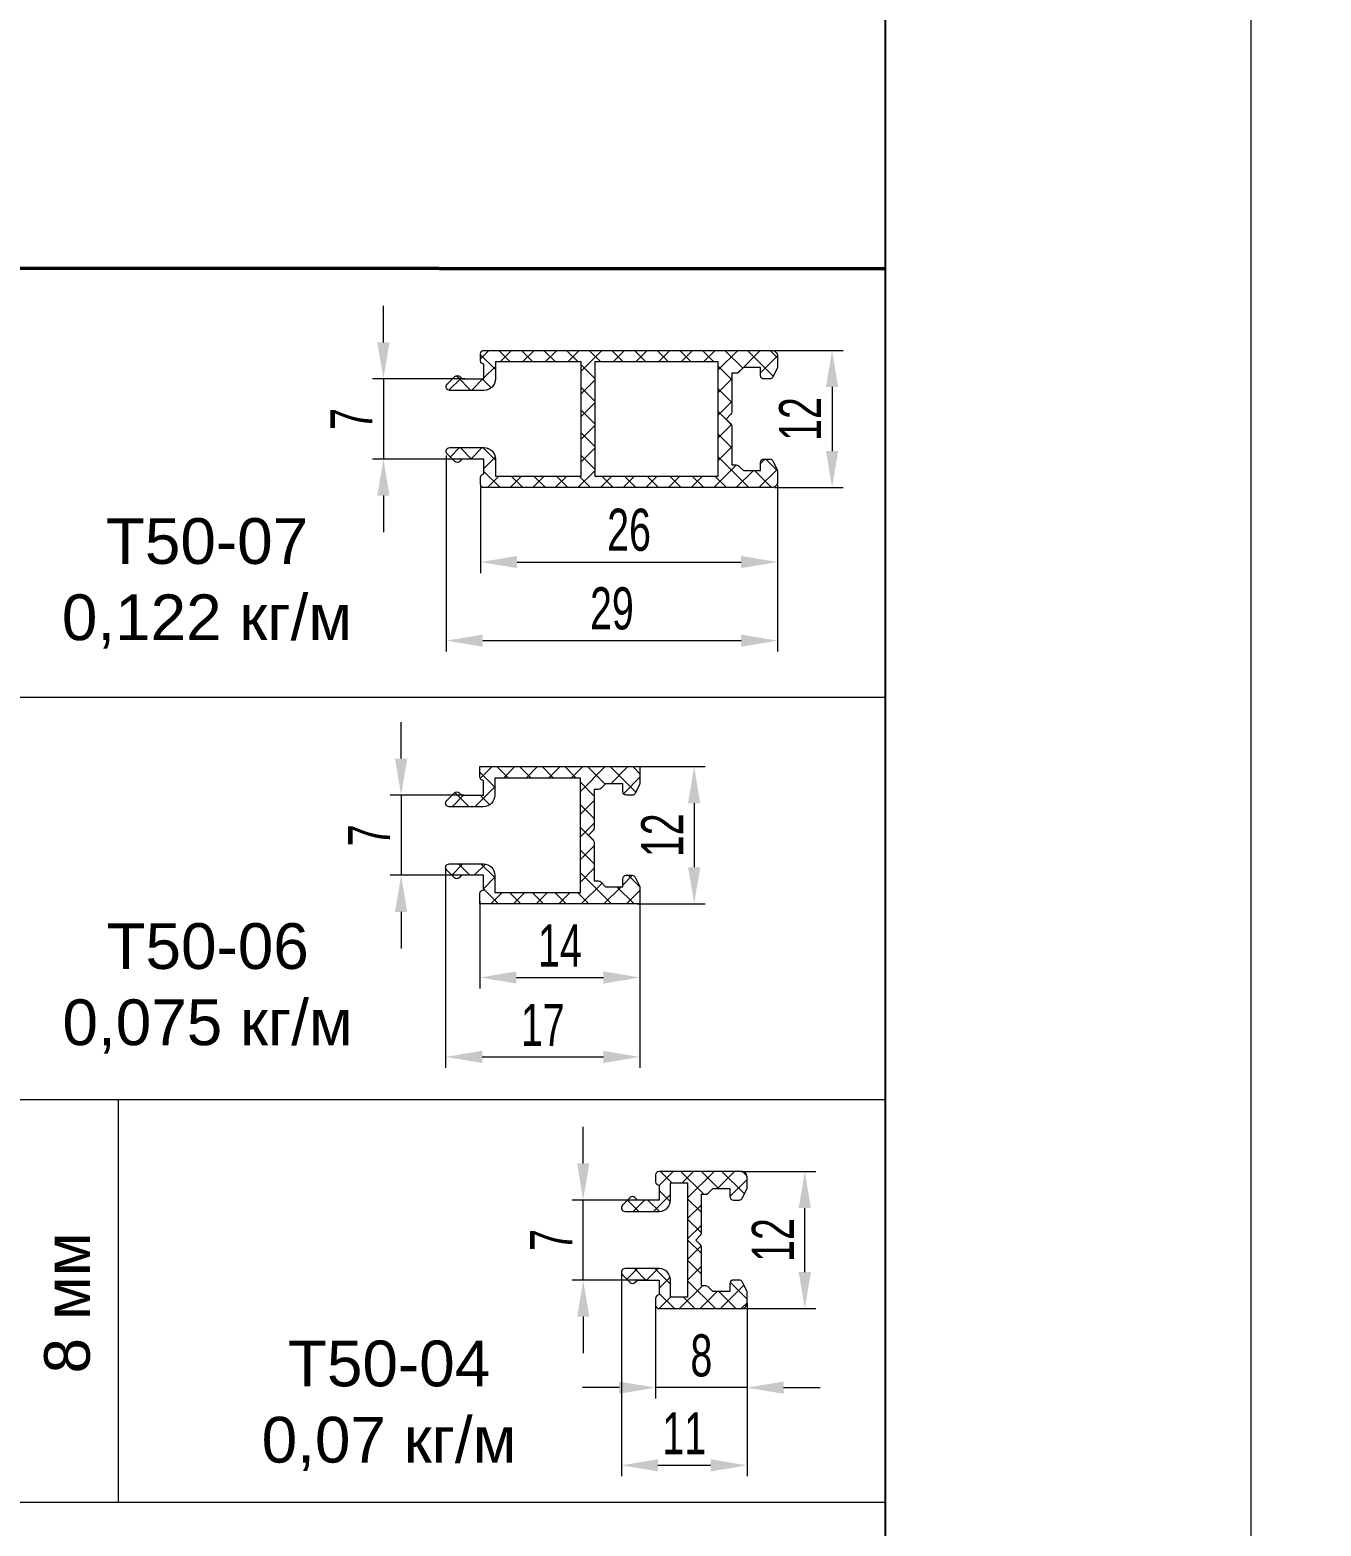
# Model space of a CAD drawing. Extents: x -37 to 4620, y -49 to 348.
# Drawn here: x 3713.2 to 3783.8, y 49.7 to 131.5 of the extents above; entities that cross this region are included whole.
import ezdxf

# ---------------------------------------------------------------- set-up
doc = ezdxf.new("R2010")
doc.units = 0
doc.header["$LTSCALE"] = 5
doc.layers.get('0').update_dxf_attribs({"linetype": 'CONTINUOUS', "lineweight": 30})
doc.layers.get('DEFPOINTS').update_dxf_attribs({"linetype": 'CONTINUOUS'})
for name, color, linetype, lineweight in [('Dimentions', 5, 'CONTINUOUS', 15), ('Рамки', 1, 'CONTINUOUS', 15), ('Текстовый', 7, 'CONTINUOUS', 9), ('Уплотнители', 1, 'CONTINUOUS', 20), ('Штриховка', 1, 'CONTINUOUS', 5)]:
    doc.layers.add(name, color=color, linetype=linetype, lineweight=lineweight)
doc.layers.add('Скрытые', color=14, linetype='CONTINUOUS', plot=False)
doc.styles.add('style23', font='russ.shx', dxfattribs={"width": 0.7, "height": 2.3})
doc.styles.add('Каталожный', font='arial.ttf', dxfattribs={"height": 2.5})
doc.dimstyles.new('MX2', dxfattribs={"dimtxt": 2.3, "dimasz": 2, "dimexe": 0.6, "dimexo": 0, "dimgap": 0.6, "dimtad": 1, "dimdec": 1, "dimlfac": 2, "dimdsep": 46, "dimtxsty": 'style23', "dimcen": 0, "dimclrd": 256, "dimclre": 256, "dimclrt": 256, "dimaunit": 1, "dimadec": 1, "dimazin": 2, "dimtfac": 1, "dimtdec": 1, "dimtmove": 0, "dimatfit": 3, "dimfxl": 1, "dimtolj": 1, "dimtzin": 0, "dimlwd": -1, "dimlwe": -1, "dimarcsym": 0})

# ---------------------------------------------------------------- blocks, each defined once
blk = doc.blocks.new('*D338')
at = {"layer": 'DEFPOINTS', "color": 0, "transparency": 16777216}
for p in [(3752.11, 69.07), (3755.579, 69.07), (3752.11, 61.57)]:
    blk.add_point(p, dxfattribs=at)
at = {"layer": 'Dimentions', "transparency": 16777216}
for p, q in [((3752.11, 69.07), (3756.179, 69.07)), ((3755.579, 63.57), (3755.579, 67.07)), ((3752.11, 61.57), (3756.179, 61.57))]:
    blk.add_line(p, q, dxfattribs=at)
for points in [[(3755.246, 67.07), (3755.913, 67.07), (3755.579, 69.07)], [(3755.246, 63.57), (3755.913, 63.57), (3755.579, 61.57)]]:
    blk.add_solid(points, dxfattribs=at)
at = {"layer": 'Dimentions', "transparency": 16777216, "insert": (3753.829, 65.32), "char_height": 2.3, "attachment_point": 5, "rotation": 90, "style": 'style23'}
blk.add_mtext('\\A1;12', dxfattribs=at)
blk = doc.blocks.new('*D339')
at = {"layer": 'DEFPOINTS', "color": 0, "transparency": 16777216}
for p in [(3747.422, 61.758), (3752.422, 61.883), (3747.422, 57.251)]:
    blk.add_point(p, dxfattribs=at)
at = {"layer": 'Dimentions', "transparency": 16777216}
for p, q in [((3747.422, 61.758), (3747.422, 56.651)), ((3752.422, 61.883), (3752.422, 56.651)), ((3745.422, 57.251), (3743.422, 57.251)), ((3752.422, 57.251), (3747.422, 57.251)), ((3754.422, 57.251), (3756.422, 57.251))]:
    blk.add_line(p, q, dxfattribs=at)
for points in [[(3745.422, 57.585), (3745.422, 56.918), (3747.422, 57.251)], [(3754.422, 57.585), (3754.422, 56.918), (3752.422, 57.251)]]:
    blk.add_solid(points, dxfattribs=at)
at = {"layer": 'Dimentions', "transparency": 16777216, "insert": (3749.922, 59.001), "char_height": 2.3, "attachment_point": 5, "style": 'style23'}
blk.add_mtext('\\A1;8', dxfattribs=at)
blk = doc.blocks.new('*D293')
at = {"layer": 'DEFPOINTS', "color": 0, "transparency": 16777216}
for p in [(3743.458, 67.508), (3747.016, 67.508), (3747.016, 63.133)]:
    blk.add_point(p, dxfattribs=at)
at = {"layer": 'Dimentions', "transparency": 16777216}
for p, q in [((3743.458, 69.508), (3743.458, 71.508)), ((3747.016, 67.508), (3742.858, 67.508)), ((3743.458, 63.133), (3743.458, 67.508)), ((3747.016, 63.133), (3742.858, 63.133)), ((3743.458, 61.133), (3743.458, 59.133))]:
    blk.add_line(p, q, dxfattribs=at)
for points in [[(3743.125, 69.508), (3743.792, 69.508), (3743.458, 67.508)], [(3743.125, 61.133), (3743.792, 61.133), (3743.458, 63.133)]]:
    blk.add_solid(points, dxfattribs=at)
at = {"layer": 'Dimentions', "transparency": 16777216, "insert": (3741.708, 65.32), "char_height": 2.3, "attachment_point": 5, "rotation": 90, "style": 'style23'}
blk.add_mtext('\\A1;7', dxfattribs=at)
blk = doc.blocks.new('*D294')
at = {"layer": 'DEFPOINTS', "color": 0, "transparency": 16777216}
for p in [(3745.547, 63.56), (3752.422, 61.883), (3745.547, 53.005)]:
    blk.add_point(p, dxfattribs=at)
at = {"layer": 'Dimentions', "transparency": 16777216}
for p, q in [((3745.547, 63.56), (3745.547, 52.405)), ((3752.422, 61.883), (3752.422, 52.405)), ((3750.422, 53.005), (3747.547, 53.005))]:
    blk.add_line(p, q, dxfattribs=at)
for points in [[(3747.547, 53.338), (3747.547, 52.671), (3745.547, 53.005)], [(3750.422, 53.338), (3750.422, 52.671), (3752.422, 53.005)]]:
    blk.add_solid(points, dxfattribs=at)
at = {"layer": 'Dimentions', "transparency": 16777216, "insert": (3748.985, 54.755), "char_height": 2.3, "attachment_point": 5, "style": 'style23'}
blk.add_mtext('\\A1;11', dxfattribs=at)
blk = doc.blocks.new('*D308')
at = {"layer": 'DEFPOINTS', "color": 0, "transparency": 16777216}
for p in [(3736.98, 112.386), (3732.532, 108.011), (3736.98, 108.011)]:
    blk.add_point(p, dxfattribs=at)
at = {"layer": 'Dimentions', "transparency": 16777216}
for p, q in [((3732.532, 114.386), (3732.532, 116.386)), ((3736.98, 112.386), (3731.932, 112.386)), ((3732.532, 112.386), (3732.532, 108.011)), ((3736.98, 108.011), (3731.932, 108.011)), ((3732.532, 106.011), (3732.532, 104.011))]:
    blk.add_line(p, q, dxfattribs=at)
for points in [[(3732.198, 114.386), (3732.865, 114.386), (3732.532, 112.386)], [(3732.198, 106.011), (3732.865, 106.011), (3732.532, 108.011)]]:
    blk.add_solid(points, dxfattribs=at)
at = {"layer": 'Dimentions', "transparency": 16777216, "insert": (3730.782, 110.198), "char_height": 2.3, "attachment_point": 5, "rotation": 90, "style": 'style23'}
blk.add_mtext('\\A1;7', dxfattribs=at)
blk = doc.blocks.new('*D309')
at = {"layer": 'DEFPOINTS', "color": 0, "transparency": 16777216}
for p in [(3737.842, 106.605), (3754.092, 106.605), (3754.092, 102.379)]:
    blk.add_point(p, dxfattribs=at)
at = {"layer": 'Dimentions', "transparency": 16777216}
for p, q in [((3737.842, 106.605), (3737.842, 101.779)), ((3754.092, 106.605), (3754.092, 101.779)), ((3739.842, 102.379), (3752.092, 102.379))]:
    blk.add_line(p, q, dxfattribs=at)
for points in [[(3739.842, 102.713), (3739.842, 102.046), (3737.842, 102.379)], [(3752.092, 102.713), (3752.092, 102.046), (3754.092, 102.379)]]:
    blk.add_solid(points, dxfattribs=at)
at = {"layer": 'Dimentions', "transparency": 16777216, "insert": (3745.967, 104.129), "char_height": 2.3, "attachment_point": 5, "style": 'style23'}
blk.add_mtext('\\A1;26', dxfattribs=at)
blk = doc.blocks.new('*D310')
at = {"layer": 'DEFPOINTS', "color": 0, "transparency": 16777216}
for p in [(3735.967, 108.198), (3754.092, 106.605), (3754.092, 98.083)]:
    blk.add_point(p, dxfattribs=at)
at = {"layer": 'Dimentions', "transparency": 16777216}
for p, q in [((3735.967, 108.198), (3735.967, 97.483)), ((3754.092, 106.605), (3754.092, 97.483)), ((3737.967, 98.083), (3752.092, 98.083))]:
    blk.add_line(p, q, dxfattribs=at)
for points in [[(3737.967, 98.416), (3737.967, 97.749), (3735.967, 98.083)], [(3752.092, 98.416), (3752.092, 97.749), (3754.092, 98.083)]]:
    blk.add_solid(points, dxfattribs=at)
at = {"layer": 'Dimentions', "transparency": 16777216, "insert": (3745.029, 99.833), "char_height": 2.3, "attachment_point": 5, "style": 'style23'}
blk.add_mtext('\\A1;29', dxfattribs=at)
blk = doc.blocks.new('*D311')
at = {"layer": 'DEFPOINTS', "color": 0, "transparency": 16777216}
for p in [(3753.935, 113.948), (3753.935, 106.448), (3757.07, 106.448)]:
    blk.add_point(p, dxfattribs=at)
at = {"layer": 'Dimentions', "transparency": 16777216}
for p, q in [((3753.935, 113.948), (3757.67, 113.948)), ((3757.07, 111.948), (3757.07, 108.448)), ((3753.935, 106.448), (3757.67, 106.448))]:
    blk.add_line(p, q, dxfattribs=at)
for points in [[(3756.737, 111.948), (3757.403, 111.948), (3757.07, 113.948)], [(3756.737, 108.448), (3757.403, 108.448), (3757.07, 106.448)]]:
    blk.add_solid(points, dxfattribs=at)
at = {"layer": 'Dimentions', "transparency": 16777216, "insert": (3755.32, 110.198), "char_height": 2.3, "attachment_point": 5, "rotation": 90, "style": 'style23'}
blk.add_mtext('\\A1;12', dxfattribs=at)
blk = doc.blocks.new('*D312')
at = {"layer": 'DEFPOINTS', "color": 0, "transparency": 16777216}
for p in [(3736.948, 89.633), (3733.5, 85.258), (3736.948, 85.258)]:
    blk.add_point(p, dxfattribs=at)
at = {"layer": 'Dimentions', "transparency": 16777216}
for p, q in [((3733.5, 91.633), (3733.5, 93.633)), ((3736.948, 89.633), (3732.9, 89.633)), ((3733.5, 89.633), (3733.5, 85.258)), ((3736.948, 85.258), (3732.9, 85.258)), ((3733.5, 83.258), (3733.5, 81.258))]:
    blk.add_line(p, q, dxfattribs=at)
for points in [[(3733.166, 91.633), (3733.833, 91.633), (3733.5, 89.633)], [(3733.166, 83.258), (3733.833, 83.258), (3733.5, 85.258)]]:
    blk.add_solid(points, dxfattribs=at)
at = {"layer": 'Dimentions', "transparency": 16777216, "insert": (3731.75, 87.446), "char_height": 2.3, "attachment_point": 5, "rotation": 90, "style": 'style23'}
blk.add_mtext('\\A1;7', dxfattribs=at)
blk = doc.blocks.new('*D313')
at = {"layer": 'DEFPOINTS', "color": 0, "transparency": 16777216}
for p in [(3737.81, 83.852), (3746.56, 83.852), (3746.56, 79.67)]:
    blk.add_point(p, dxfattribs=at)
at = {"layer": 'Dimentions', "transparency": 16777216}
for p, q in [((3737.81, 83.852), (3737.81, 79.07)), ((3746.56, 83.852), (3746.56, 79.07)), ((3739.81, 79.67), (3744.56, 79.67))]:
    blk.add_line(p, q, dxfattribs=at)
for points in [[(3739.81, 80.004), (3739.81, 79.337), (3737.81, 79.67)], [(3744.56, 80.004), (3744.56, 79.337), (3746.56, 79.67)]]:
    blk.add_solid(points, dxfattribs=at)
at = {"layer": 'Dimentions', "transparency": 16777216, "insert": (3742.185, 81.42), "char_height": 2.3, "attachment_point": 5, "style": 'style23'}
blk.add_mtext('\\A1;14', dxfattribs=at)
blk = doc.blocks.new('*D314')
at = {"layer": 'DEFPOINTS', "color": 0, "transparency": 16777216}
for p in [(3735.935, 85.685), (3746.56, 83.852), (3746.56, 75.33)]:
    blk.add_point(p, dxfattribs=at)
at = {"layer": 'Dimentions', "transparency": 16777216}
for p, q in [((3735.935, 85.685), (3735.935, 74.73)), ((3746.56, 83.852), (3746.56, 74.73)), ((3737.935, 75.33), (3744.56, 75.33))]:
    blk.add_line(p, q, dxfattribs=at)
for points in [[(3737.935, 75.663), (3737.935, 74.997), (3735.935, 75.33)], [(3744.56, 75.663), (3744.56, 74.997), (3746.56, 75.33)]]:
    blk.add_solid(points, dxfattribs=at)
at = {"layer": 'Dimentions', "transparency": 16777216, "insert": (3741.247, 77.08), "char_height": 2.3, "attachment_point": 5, "style": 'style23'}
blk.add_mtext('\\A1;17', dxfattribs=at)
blk = doc.blocks.new('*D315')
at = {"layer": 'DEFPOINTS', "color": 0, "transparency": 16777216}
for p in [(3746.403, 91.196), (3746.403, 83.696), (3749.528, 83.696)]:
    blk.add_point(p, dxfattribs=at)
at = {"layer": 'Dimentions', "transparency": 16777216}
for p, q in [((3746.403, 91.196), (3750.128, 91.196)), ((3749.528, 89.196), (3749.528, 85.696)), ((3746.403, 83.696), (3750.128, 83.696))]:
    blk.add_line(p, q, dxfattribs=at)
for points in [[(3749.195, 89.196), (3749.861, 89.196), (3749.528, 91.196)], [(3749.195, 85.696), (3749.861, 85.696), (3749.528, 83.696)]]:
    blk.add_solid(points, dxfattribs=at)
at = {"layer": 'Dimentions', "transparency": 16777216, "insert": (3747.778, 87.446), "char_height": 2.3, "attachment_point": 5, "rotation": 90, "style": 'style23'}
blk.add_mtext('\\A1;12', dxfattribs=at)

msp = doc.modelspace()

# ---------------------------------------------------------------- hatches: boundary and pattern name
at = {"layer": 'Штриховка', "lineweight": 5}
h = msp.add_hatch(dxfattribs=at)
h.set_pattern_fill('ANSI37', color=256, scale=7, angle=90, style=0)
h.set_pattern_definition([(135, (-3385.9753, 2480.8167), (-0.61871843, -0.61871843), []), (225, (-3385.9753, 2480.8167), (0.61871843, -0.61871843), [])])
h.paths.add_polyline_path([(3744.092, 113.323), (3744.092, 107.073), (3750.842, 107.073), (3750.842, 113.323)], flags=16)
edge = h.paths.add_edge_path()
edge.add_line((3743.342, 113.323), (3738.654, 113.323))
edge.add_line((3738.654, 113.323), (3738.654, 112.386))
edge.add_arc((3738.029, 112.386), 0.625, -90, 0, ccw=False)
edge.add_line((3738.029, 111.761), (3736.165, 111.761))
edge.add_arc((3736.165, 111.959), 0.198, 135, 270, ccw=False)
edge.add_line((3736.025, 112.099), (3736.444, 112.518))
edge.add_arc((3736.576, 112.386), 0.188, 45, 135, ccw=False)
edge.add_line((3736.709, 112.518), (3736.842, 112.386))
edge.add_line((3736.842, 112.386), (3738.029, 112.386))
edge.add_line((3738.029, 112.386), (3738.029, 113.198))
edge.add_arc((3738.029, 113.386), 0.188, 180, 270, ccw=False)
edge.add_line((3737.842, 113.386), (3737.842, 113.761))
edge.add_arc((3738.029, 113.761), 0.187, 90, 180, ccw=False)
edge.add_line((3738.029, 113.948), (3753.779, 113.948))
edge.add_arc((3753.779, 113.636), 0.312, 0, 90, ccw=False)
edge.add_line((3754.092, 113.636), (3754.092, 113.055))
edge.add_arc((3753.904, 113.055), 0.188, -26.56505, 0, ccw=False)
edge.add_line((3754.072, 112.971), (3753.831, 112.49))
edge.add_arc((3753.663, 112.573), 0.188, 270, 333.43495, ccw=False)
edge.add_line((3753.663, 112.386), (3753.342, 112.386))
edge.add_arc((3753.342, 112.573), 0.188, 180, 270, ccw=False)
edge.add_line((3753.154, 112.573), (3753.154, 113.011))
edge.add_line((3753.154, 113.011), (3752.217, 113.011))
edge.add_line((3752.217, 113.011), (3751.959, 112.753))
edge.add_arc((3751.826, 112.886), 0.188, 270, 315, ccw=False)
edge.add_line((3751.826, 112.698), (3751.592, 112.698))
edge.add_line((3751.592, 112.698), (3751.592, 110.589))
edge.add_arc((3751.404, 110.589), 0.187, -45, 0, ccw=False)
edge.add_line((3751.537, 110.456), (3751.279, 110.198))
edge.add_line((3751.279, 110.198), (3751.537, 109.941))
edge.add_arc((3751.404, 109.808), 0.188, 0, 45, ccw=False)
edge.add_line((3751.592, 109.808), (3751.592, 107.698))
edge.add_line((3751.592, 107.698), (3751.826, 107.698))
edge.add_arc((3751.826, 107.511), 0.188, 45, 90, ccw=False)
edge.add_line((3751.959, 107.643), (3752.217, 107.386))
edge.add_line((3752.217, 107.386), (3753.154, 107.386))
edge.add_line((3753.154, 107.386), (3753.154, 107.823))
edge.add_arc((3753.342, 107.823), 0.188, 90, 180, ccw=False)
edge.add_line((3753.342, 108.011), (3753.663, 108.011))
edge.add_arc((3753.663, 107.823), 0.188, 26.56505, 90, ccw=False)
edge.add_line((3753.831, 107.907), (3754.072, 107.425))
edge.add_arc((3753.904, 107.342), 0.187, 0, 26.56505, ccw=False)
edge.add_line((3754.092, 107.342), (3754.092, 106.761))
edge.add_arc((3753.779, 106.761), 0.312, -90, 0, ccw=False)
edge.add_line((3753.779, 106.448), (3738.029, 106.448))
edge.add_arc((3738.029, 106.636), 0.188, 180, 270, ccw=False)
edge.add_line((3737.842, 106.636), (3737.842, 107.011))
edge.add_arc((3738.029, 107.011), 0.187, 90, 180, ccw=False)
edge.add_line((3738.029, 107.198), (3738.029, 108.011))
edge.add_line((3738.029, 108.011), (3736.842, 108.011))
edge.add_line((3736.842, 108.011), (3736.709, 107.878))
edge.add_arc((3736.576, 108.011), 0.188, 225, 315, ccw=False)
edge.add_line((3736.444, 107.878), (3736.025, 108.298))
edge.add_arc((3736.165, 108.438), 0.198, 90, 225, ccw=False)
edge.add_line((3736.165, 108.636), (3738.029, 108.636))
edge.add_arc((3738.029, 108.011), 0.625, 0, 90, ccw=False)
edge.add_line((3738.654, 108.011), (3738.654, 107.073))
edge.add_line((3738.654, 107.073), (3743.342, 107.073))
edge.add_line((3743.342, 107.073), (3743.342, 113.323))
h = msp.add_hatch(dxfattribs=at)
h.set_pattern_fill('ANSI37', color=256, scale=7, angle=90, style=0)
h.set_pattern_definition([(135, (-3393.9753, 2480.8167), (-0.61871843, -0.61871843), []), (225, (-3393.9753, 2480.8167), (0.61871843, -0.61871843), [])])
edge = h.paths.add_edge_path()
edge.add_line((3743.747, 87.446), (3744.005, 87.188))
edge.add_arc((3743.872, 87.056), 0.187, 0, 45, ccw=False)
edge.add_line((3744.06, 87.056), (3744.06, 84.946))
edge.add_line((3744.06, 84.946), (3744.294, 84.946))
edge.add_arc((3744.294, 84.758), 0.188, 45, 90, ccw=False)
edge.add_line((3744.427, 84.891), (3744.685, 84.633))
edge.add_line((3744.685, 84.633), (3745.622, 84.633))
edge.add_line((3745.622, 84.633), (3745.622, 85.071))
edge.add_arc((3745.81, 85.071), 0.187, 90, 180, ccw=False)
edge.add_line((3745.81, 85.258), (3746.131, 85.258))
edge.add_arc((3746.131, 85.071), 0.188, 26.56505, 90, ccw=False)
edge.add_line((3746.299, 85.155), (3746.54, 84.673))
edge.add_arc((3746.372, 84.589), 0.187, 0, 26.56505, ccw=False)
edge.add_line((3746.56, 84.589), (3746.56, 83.696))
edge.add_line((3746.56, 83.696), (3737.81, 83.696))
edge.add_line((3737.81, 83.696), (3737.81, 84.258))
edge.add_arc((3737.997, 84.258), 0.188, 90, 180, ccw=False)
edge.add_line((3737.997, 84.446), (3737.997, 85.258))
edge.add_line((3737.997, 85.258), (3736.81, 85.258))
edge.add_line((3736.81, 85.258), (3736.677, 85.126))
edge.add_arc((3736.544, 85.258), 0.187, 225, 315, ccw=False)
edge.add_line((3736.412, 85.126), (3735.993, 85.545))
edge.add_arc((3736.133, 85.685), 0.198, 90, 225, ccw=False)
edge.add_line((3736.133, 85.883), (3737.997, 85.883))
edge.add_arc((3737.997, 85.258), 0.625, 0, 90, ccw=False)
edge.add_line((3738.622, 85.258), (3738.622, 84.321))
edge.add_line((3738.622, 84.321), (3743.31, 84.321))
edge.add_line((3743.31, 84.321), (3743.31, 90.571))
edge.add_line((3743.31, 90.571), (3738.622, 90.571))
edge.add_line((3738.622, 90.571), (3738.622, 89.633))
edge.add_arc((3737.997, 89.633), 0.625, -90, 0, ccw=False)
edge.add_line((3737.997, 89.008), (3736.133, 89.008))
edge.add_arc((3736.133, 89.207), 0.198, 135, 270, ccw=False)
edge.add_line((3735.993, 89.347), (3736.412, 89.766))
edge.add_arc((3736.544, 89.633), 0.187, 45, 135, ccw=False)
edge.add_line((3736.677, 89.766), (3736.81, 89.633))
edge.add_line((3736.81, 89.633), (3737.997, 89.633))
edge.add_line((3737.997, 89.633), (3737.997, 90.446))
edge.add_arc((3737.997, 90.633), 0.187, 180, 270, ccw=False)
edge.add_line((3737.81, 90.633), (3737.81, 91.196))
edge.add_line((3737.81, 91.196), (3746.56, 91.196))
edge.add_line((3746.56, 91.196), (3746.56, 90.303))
edge.add_arc((3746.372, 90.303), 0.188, -26.56505, 0, ccw=False)
edge.add_line((3746.54, 90.219), (3746.299, 89.737))
edge.add_arc((3746.131, 89.821), 0.188, 270, 333.43495, ccw=False)
edge.add_line((3746.131, 89.633), (3745.81, 89.633))
edge.add_arc((3745.81, 89.821), 0.187, 180, 270, ccw=False)
edge.add_line((3745.622, 89.821), (3745.622, 90.258))
edge.add_line((3745.622, 90.258), (3744.685, 90.258))
edge.add_line((3744.685, 90.258), (3744.427, 90.001))
edge.add_arc((3744.294, 90.133), 0.188, 270, 315, ccw=False)
edge.add_line((3744.294, 89.946), (3744.06, 89.946))
edge.add_line((3744.06, 89.946), (3744.06, 87.836))
edge.add_arc((3743.872, 87.836), 0.188, 315, 360, ccw=False)
edge.add_line((3744.005, 87.704), (3743.747, 87.446))
h = msp.add_hatch(dxfattribs=at)
h.set_pattern_fill('ANSI37', color=256, scale=0.25, angle=90, style=0)
h.set_pattern_definition([(135, (3793.489, -271.9638), (-0.561266, -0.561266), []), (225, (3793.489, -271.9638), (0.561266, -0.561266), [])])
edge = h.paths.add_edge_path()
edge.add_line((3749.61, 65.32), (3749.868, 65.578))
edge.add_arc((3749.735, 65.711), 0.188, 315, 360)
edge.add_line((3749.922, 65.711), (3749.922, 67.82))
edge.add_line((3749.922, 67.82), (3750.157, 67.82))
edge.add_arc((3750.157, 68.008), 0.187, 270, 315)
edge.add_line((3750.29, 67.875), (3750.547, 68.133))
edge.add_line((3750.547, 68.133), (3751.485, 68.133))
edge.add_line((3751.485, 68.133), (3751.485, 67.695))
edge.add_arc((3751.672, 67.695), 0.188, 180, 270)
edge.add_line((3751.672, 67.508), (3751.994, 67.508))
edge.add_arc((3751.994, 67.695), 0.187, 270, 333.43495)
edge.add_line((3752.162, 67.612), (3752.403, 68.093))
edge.add_arc((3752.235, 68.177), 0.188, 333.43495, 360)
edge.add_line((3752.422, 68.177), (3752.422, 68.758))
edge.add_arc((3752.11, 68.758), 0.312, 360, 450)
edge.add_line((3752.11, 69.07), (3747.61, 69.07))
edge.add_arc((3747.61, 68.883), 0.187, 90, 180)
edge.add_line((3747.422, 68.883), (3747.422, 68.508))
edge.add_arc((3747.61, 68.508), 0.187, 180, 270)
edge.add_line((3747.61, 68.32), (3747.61, 67.508))
edge.add_line((3747.61, 67.508), (3746.422, 67.508))
edge.add_line((3746.422, 67.508), (3746.29, 67.64))
edge.add_arc((3746.157, 67.508), 0.188, 405, 495)
edge.add_line((3746.025, 67.64), (3745.605, 67.221))
edge.add_arc((3745.746, 67.081), 0.198, 135, 270)
edge.add_line((3745.746, 66.883), (3747.61, 66.883))
edge.add_arc((3747.61, 67.508), 0.625, 270, 360)
edge.add_line((3748.235, 67.508), (3748.235, 68.445))
edge.add_line((3748.235, 68.445), (3749.172, 68.445))
edge.add_line((3749.172, 68.445), (3749.172, 62.195))
edge.add_line((3749.172, 62.195), (3748.235, 62.195))
edge.add_line((3748.235, 62.195), (3748.235, 63.133))
edge.add_arc((3747.61, 63.133), 0.625, 360, 450)
edge.add_line((3747.61, 63.758), (3745.746, 63.758))
edge.add_arc((3745.746, 63.56), 0.198, 90, 225)
edge.add_line((3745.605, 63.42), (3746.025, 63))
edge.add_arc((3746.157, 63.133), 0.187, 225, 315)
edge.add_line((3746.29, 63), (3746.422, 63.133))
edge.add_line((3746.422, 63.133), (3747.61, 63.133))
edge.add_line((3747.61, 63.133), (3747.61, 62.32))
edge.add_arc((3747.61, 62.133), 0.188, 90, 180)
edge.add_line((3747.422, 62.133), (3747.422, 61.758))
edge.add_arc((3747.61, 61.758), 0.188, 180, 270)
edge.add_line((3747.61, 61.57), (3752.11, 61.57))
edge.add_arc((3752.11, 61.883), 0.312, 270, 360)
edge.add_line((3752.422, 61.883), (3752.422, 62.464))
edge.add_arc((3752.235, 62.464), 0.187, 360, 386.56505)
edge.add_line((3752.403, 62.547), (3752.162, 63.029))
edge.add_arc((3751.994, 62.945), 0.187, 386.56505, 450)
edge.add_line((3751.994, 63.133), (3751.672, 63.133))
edge.add_arc((3751.672, 62.945), 0.187, 450, 540)
edge.add_line((3751.485, 62.945), (3751.485, 62.508))
edge.add_line((3751.485, 62.508), (3750.547, 62.508))
edge.add_line((3750.547, 62.508), (3750.29, 62.765))
edge.add_arc((3750.157, 62.633), 0.188, 405, 450)
edge.add_line((3750.157, 62.82), (3749.922, 62.82))
edge.add_line((3749.922, 62.82), (3749.922, 64.93))
edge.add_arc((3749.735, 64.93), 0.187, 360, 405)
edge.add_line((3749.868, 65.063), (3749.61, 65.32))

# ---------------------------------------------------------------- linework, layer by layer
at = {"linetype": 'Continuous', "lineweight": 50}
msp.add_line((3654.466, 118.465), (3759.998, 118.41, 0.019), dxfattribs=at)
at = {"layer": 'Рамки', "linetype": 'Continuous'}
for p, q in [((3759.998, 118.41), (3759.998, 51)), ((3654.465, 95), (3759.998, 95)), ((3654.465, 73), (3759.998, 73)), ((3718.021, 73), (3718.024, 51.001)), ((3654.465, 51), (3759.998, 51))]:
    msp.add_line(p, q, dxfattribs=at)
for points in [[(3780, 297), (3570, 297), (3570, 0), (3780, 0)], [(3780, 297), (3990, 297), (3990, 0), (3780, 0)]]:
    msp.add_lwpolyline(points, close=True, dxfattribs=at)
at = {"layer": 'Скрытые', "linetype": 'Continuous'}
msp.add_lwpolyline([(3760, 10), (3760, 287), (3595, 287), (3595, 10)], close=True, dxfattribs=at)
at = {"layer": 'Уплотнители', "elevation": 0.003}
msp.add_lwpolyline([(3743.342, 113.323), (3738.654, 113.323), (3738.654, 112.386, -0.414214), (3738.029, 111.761), (3736.165, 111.761, -0.668179), (3736.025, 112.099), (3736.444, 112.518, -0.414214), (3736.709, 112.518), (3736.842, 112.386), (3738.029, 112.386), (3738.029, 113.198, -0.414214), (3737.842, 113.386), (3737.842, 113.761, -0.414214), (3738.029, 113.948), (3753.779, 113.948, -0.414214), (3754.092, 113.636), (3754.092, 113.055, -0.116434), (3754.072, 112.971), (3753.831, 112.49, -0.284079), (3753.663, 112.386), (3753.342, 112.386, -0.414214), (3753.154, 112.573), (3753.154, 113.011), (3752.217, 113.011), (3751.959, 112.753, -0.198912), (3751.826, 112.698), (3751.592, 112.698), (3751.592, 110.589, -0.198912), (3751.537, 110.456), (3751.279, 110.198), (3751.537, 109.941, -0.198912), (3751.592, 109.808), (3751.592, 107.698), (3751.826, 107.698, -0.198912), (3751.959, 107.643), (3752.217, 107.386), (3753.154, 107.386), (3753.154, 107.823, -0.414214), (3753.342, 108.011), (3753.663, 108.011, -0.284079), (3753.831, 107.907), (3754.072, 107.425, -0.116434), (3754.092, 107.342), (3754.092, 106.761, -0.414214), (3753.779, 106.448), (3738.029, 106.448, -0.414214), (3737.842, 106.636), (3737.842, 107.011, -0.414214), (3738.029, 107.198), (3738.029, 108.011), (3736.842, 108.011), (3736.709, 107.878, -0.414214), (3736.444, 107.878), (3736.025, 108.298, -0.668179), (3736.165, 108.636), (3738.029, 108.636, -0.414214), (3738.654, 108.011), (3738.654, 107.073), (3743.342, 107.073)], format="xyb", close=True, dxfattribs=at)
msp.add_lwpolyline([(3744.092, 113.323), (3744.092, 107.073), (3750.842, 107.073), (3750.842, 113.323)], close=True, dxfattribs=at)
at = {"layer": 'Уплотнители', "elevation": -31.197}
msp.add_lwpolyline([(3743.747, 87.446), (3744.005, 87.188, -0.198912), (3744.06, 87.056), (3744.06, 84.946), (3744.294, 84.946, -0.198912), (3744.427, 84.891), (3744.685, 84.633), (3745.622, 84.633), (3745.622, 85.071, -0.414214), (3745.81, 85.258), (3746.131, 85.258, -0.284079), (3746.299, 85.155), (3746.54, 84.673, -0.116434), (3746.56, 84.589), (3746.56, 83.696), (3737.81, 83.696), (3737.81, 84.258, -0.414214), (3737.997, 84.446), (3737.997, 85.258), (3736.81, 85.258), (3736.677, 85.126, -0.414214), (3736.412, 85.126), (3735.993, 85.545, -0.668179), (3736.133, 85.883), (3737.997, 85.883, -0.414214), (3738.622, 85.258), (3738.622, 84.321), (3743.31, 84.321), (3743.31, 90.571), (3738.622, 90.571), (3738.622, 89.633, -0.414214), (3737.997, 89.008), (3736.133, 89.008, -0.668179), (3735.993, 89.347), (3736.412, 89.766, -0.414214), (3736.677, 89.766), (3736.81, 89.633), (3737.997, 89.633), (3737.997, 90.446, -0.414214), (3737.81, 90.633), (3737.81, 91.196), (3746.56, 91.196), (3746.56, 90.303, -0.116434), (3746.54, 90.219), (3746.299, 89.737, -0.284079), (3746.131, 89.633), (3745.81, 89.633, -0.414214), (3745.622, 89.821), (3745.622, 90.258), (3744.685, 90.258), (3744.427, 90.001, -0.198912), (3744.294, 89.946), (3744.06, 89.946), (3744.06, 87.836, -0.198912), (3744.005, 87.704), (3743.747, 87.446)], format="xyb", dxfattribs=at)
at = {"layer": 'Уплотнители'}
msp.add_lwpolyline([(3749.61, 65.32), (3749.868, 65.578, 0.198912), (3749.922, 65.711), (3749.922, 67.82), (3750.157, 67.82, 0.198912), (3750.29, 67.875), (3750.547, 68.133), (3751.485, 68.133), (3751.485, 67.695, 0.414214), (3751.672, 67.508), (3751.994, 67.508, 0.284079), (3752.162, 67.612), (3752.403, 68.093, 0.116434), (3752.422, 68.177), (3752.422, 68.758, 0.414214), (3752.11, 69.07), (3747.61, 69.07, 0.414214), (3747.422, 68.883), (3747.422, 68.508, 0.414214), (3747.61, 68.32), (3747.61, 67.508), (3746.422, 67.508), (3746.29, 67.64, 0.414214), (3746.025, 67.64), (3745.605, 67.221, 0.668179), (3745.746, 66.883), (3747.61, 66.883, 0.414214), (3748.235, 67.508), (3748.235, 68.445), (3749.172, 68.445), (3749.172, 62.195), (3748.235, 62.195), (3748.235, 63.133, 0.414214), (3747.61, 63.758), (3745.746, 63.758, 0.668179), (3745.605, 63.42), (3746.025, 63, 0.414214), (3746.29, 63), (3746.422, 63.133), (3747.61, 63.133), (3747.61, 62.32, 0.414214), (3747.422, 62.133), (3747.422, 61.758, 0.414214), (3747.61, 61.57), (3752.11, 61.57, 0.414214), (3752.422, 61.883), (3752.422, 62.464, 0.116434), (3752.403, 62.547), (3752.162, 63.029, 0.284079), (3751.994, 63.133), (3751.672, 63.133, 0.414214), (3751.485, 62.945), (3751.485, 62.508), (3750.547, 62.508), (3750.29, 62.765, 0.198912), (3750.157, 62.82), (3749.922, 62.82), (3749.922, 64.93, 0.198912), (3749.868, 65.063), (3749.61, 65.32)], format="xyb", dxfattribs=at)

# ---------------------------------------------------------------- texts
at = {"layer": 'Текстовый', "color": 1, "linetype": 'Continuous', "char_height": 2.5, "attachment_point": 1, "style": 'Каталожный'}
for s, insert, width in [('\\pxqc;Т50-07 \\P0,122 кг/м', (3714.635, 104.778), 16.50062), ('\\pxqc;Т50-06 \\P0,075 кг/м', (3714.669, 82.639), 16.50062), ('\\pxqc;Т50-04 \\P0,07 кг/м', (3724.377, 59.824), 16.93023)]:
    msp.add_mtext(s, dxfattribs=dict(at, insert=insert, width=width))
at = {"layer": 'Текстовый', "color": 1, "linetype": 'Continuous', "insert": (3715.243, 61.883), "char_height": 2.5, "width": 21.76187, "attachment_point": 5, "rotation": 90, "style": 'Каталожный'}
msp.add_mtext('\\pxqc;8 мм', dxfattribs=at)

# ---------------------------------------------------------------- dimensions: what is measured, and where the dimension line sits
at = {"layer": 'Dimentions'}
for base, p1, p2, picture, middle in [((3732.532, 108.011, 0.003), (3736.98, 112.386, 0.003), (3736.98, 108.011, 0.003), '*D308', (3730.782, 110.198, 0.003)), ((3757.07, 106.448, 0.003), (3753.935, 113.948, 0.003), (3753.935, 106.448, 0.003), '*D311', (3755.32, 110.198, 0.003)), ((3733.5, 85.258, -31.197), (3736.948, 89.633, -31.197), (3736.948, 85.258, -31.197), '*D312', (3731.75, 87.446, -31.197)), ((3749.528, 83.696, -31.197), (3746.403, 91.196, -31.197), (3746.403, 83.696, -31.197), '*D315', (3747.778, 87.446, -31.197)), ((3755.579, 69.07), (3752.11, 61.57), (3752.11, 69.07), '*D338', (3753.829, 65.32))]:
    dim = msp.add_linear_dim(base=base, p1=p1, p2=p2, angle=90, dimstyle='MX2', override={"dimlfac": 1.6}, dxfattribs=at)
    dim.commit()
    dim.dimension.update_dxf_attribs({"geometry": picture, "text_midpoint": middle})
for base, p1, p2, picture, middle in [((3754.092, 98.083, 0.003), (3735.967, 108.198, 0.003), (3754.092, 106.605, 0.003), '*D310', (3745.029, 99.833, 0.003)), ((3754.092, 102.379, 0.003), (3737.842, 106.605, 0.003), (3754.092, 106.605, 0.003), '*D309', (3745.967, 104.129, 0.003)), ((3746.56, 75.33, -31.197), (3735.935, 85.685, -31.197), (3746.56, 83.852, -31.197), '*D314', (3741.247, 77.08, -31.197)), ((3746.56, 79.67, -31.197), (3737.81, 83.852, -31.197), (3746.56, 83.852, -31.197), '*D313', (3742.185, 81.42, -31.197)), ((3745.547, 53.005), (3752.422, 61.883), (3745.547, 63.56), '*D294', (3748.985, 54.755)), ((3747.422, 57.251), (3752.422, 61.883), (3747.422, 61.758), '*D339', (3749.922, 59.001))]:
    dim = msp.add_linear_dim(base=base, p1=p1, p2=p2, dimstyle='MX2', override={"dimlfac": 1.6}, dxfattribs=at)
    dim.commit()
    dim.dimension.update_dxf_attribs({"geometry": picture, "text_midpoint": middle})
dim = msp.add_linear_dim(base=(3743.458, 67.508), p1=(3747.016, 63.133), p2=(3747.016, 67.508), angle=90, dimstyle='MX2', override={"dimlfac": 1.6}, dxfattribs=at)
dim.commit()
dim.dimension.update_dxf_attribs({"geometry": '*D293', "text_midpoint": (3743.458, 65.32), "dimtype": 160})

doc.saveas('drawing.dxf')
